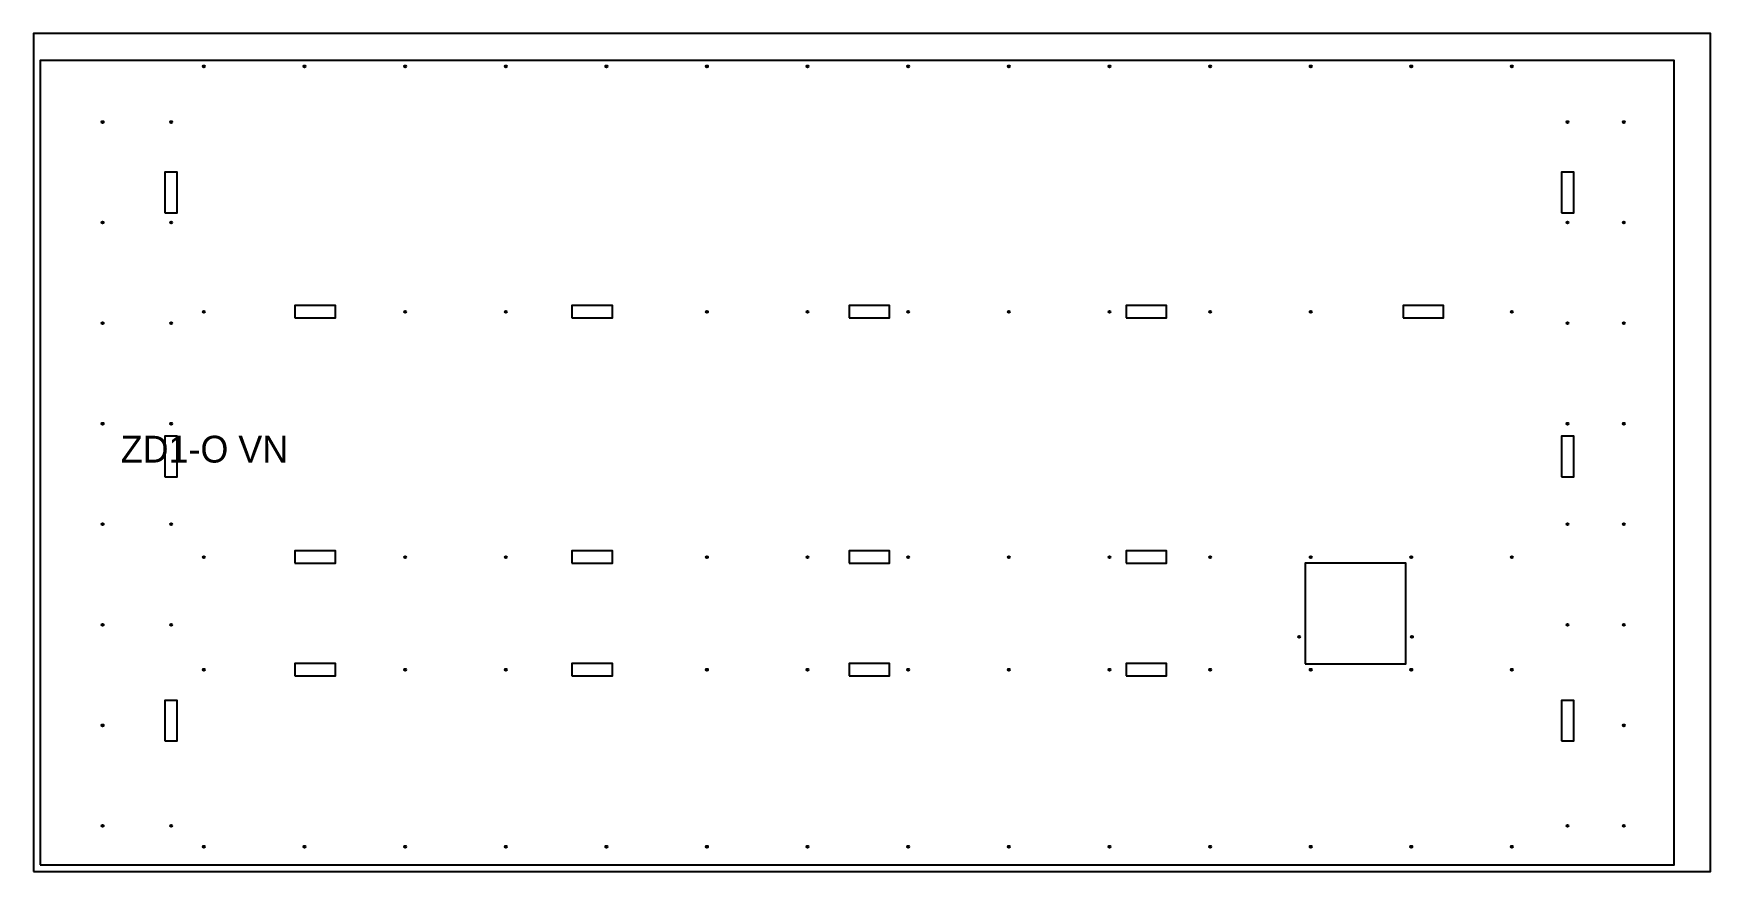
# Model space of a CAD drawing. Header units: millimetres. Extents: x 0 to 2500, y 0 to 1250.
import ezdxf

# ---------------------------------------------------------------- set-up
doc = ezdxf.new("R2010")
doc.units = ezdxf.units.MM
for name, color, linetype in [('CUT_INNER', 5, 'CONTINUOUS'), ('CUT_OUTER', 1, 'CONTINUOUS'), ('ENGRAVE', 2, 'CONTINUOUS'), ('MARK_D3', 6, 'CONTINUOUS'), ('SHEET', 8, 'CONTINUOUS')]:
    doc.layers.add(name, color=color, linetype=linetype)

msp = doc.modelspace()

# ---------------------------------------------------------------- linework, layer by layer
at = {"layer": 'CUT_INNER'}
for points in [[(195.75, 982.75), (214.25, 982.75), (214.25, 1043.25), (195.75, 1043.25)], [(2277.75, 982.75), (2296.25, 982.75), (2296.25, 1043.25), (2277.75, 1043.25)], [(389.75, 825.75), (450.25, 825.75), (450.25, 844.25), (389.75, 844.25)], [(802.75, 825.75), (863.25, 825.75), (863.25, 844.25), (802.75, 844.25)], [(1215.75, 825.75), (1276.25, 825.75), (1276.25, 844.25), (1215.75, 844.25)], [(1628.75, 825.75), (1689.25, 825.75), (1689.25, 844.25), (1628.75, 844.25)], [(2041.75, 825.75), (2102.25, 825.75), (2102.25, 844.25), (2041.75, 844.25)], [(195.75, 588.75), (214.25, 588.75), (214.25, 649.25), (195.75, 649.25)], [(2277.75, 588.75), (2296.25, 588.75), (2296.25, 649.25), (2277.75, 649.25)], [(389.75, 459.75), (450.25, 459.75), (450.25, 478.25), (389.75, 478.25)], [(802.75, 459.75), (863.25, 459.75), (863.25, 478.25), (802.75, 478.25)], [(1215.75, 459.75), (1276.25, 459.75), (1276.25, 478.25), (1215.75, 478.25)], [(1628.75, 459.75), (1689.25, 459.75), (1689.25, 478.25), (1628.75, 478.25)], [(1896, 310), (2046, 310), (2046, 460), (1896, 460)], [(389.75, 291.75), (450.25, 291.75), (450.25, 310.25), (389.75, 310.25)], [(802.75, 291.75), (863.25, 291.75), (863.25, 310.25), (802.75, 310.25)], [(1215.75, 291.75), (1276.25, 291.75), (1276.25, 310.25), (1215.75, 310.25)], [(1628.75, 291.75), (1689.25, 291.75), (1689.25, 310.25), (1628.75, 310.25)], [(195.75, 194.75), (214.25, 194.75), (214.25, 255.25), (195.75, 255.25)], [(2277.75, 194.75), (2296.25, 194.75), (2296.25, 255.25), (2277.75, 255.25)]]:
    msp.add_lwpolyline(points, close=True, dxfattribs=at)
at = {"layer": 'CUT_OUTER'}
msp.add_lwpolyline([(10, 10), (2446, 10), (2446, 1210), (10, 1210)], close=True, dxfattribs=at)
at = {"layer": 'MARK_D3'}
for centre in [(254, 1201), (404, 1201), (554, 1201), (704, 1201), (854, 1201), (1004, 1201), (1154, 1201), (1304, 1201), (1454, 1201), (1604, 1201), (1754, 1201), (1904, 1201), (2054, 1201), (2204, 1201), (103, 1118), (205, 1118), (2287, 1118), (2371, 1118), (103, 968), (205, 968), (2287, 968), (2371, 968), (254, 835), (554, 835), (704, 835), (1004, 835), (1154, 835), (1304, 835), (1454, 835), (1604, 835), (1754, 835), (1904, 835), (2204, 835), (103, 818), (205, 818), (2287, 818), (2371, 818), (103, 668), (205, 668), (2287, 668), (2371, 668), (103, 518), (205, 518), (2287, 518), (2371, 518), (254, 469), (554, 469), (704, 469), (1004, 469), (1154, 469), (1304, 469), (1454, 469), (1604, 469), (1754, 469), (1904, 469), (2054, 469), (2204, 469), (103, 368), (205, 368), (1887, 350), (2055, 350), (2287, 368), (2371, 368), (254, 301), (554, 301), (704, 301), (1004, 301), (1154, 301), (1304, 301), (1454, 301), (1604, 301), (1754, 301), (1904, 301), (2054, 301), (2204, 301), (103, 218), (2371, 218), (103, 68), (205, 68), (2287, 68), (2371, 68), (254, 37), (404, 37), (554, 37), (704, 37), (854, 37), (1004, 37), (1154, 37), (1304, 37), (1454, 37), (1604, 37), (1754, 37), (1904, 37), (2054, 37), (2204, 37)]:
    msp.add_circle(centre, 1.5, dxfattribs=at)
at = {"layer": 'SHEET'}
msp.add_lwpolyline([(0, 0), (2500, 0), (2500, 1250), (0, 1250)], close=True, dxfattribs=at)

# ---------------------------------------------------------------- texts
at = {"layer": 'ENGRAVE'}
msp.add_text('ZD1-O VN', height=40, dxfattribs=at).set_placement((130, 610))

doc.saveas('drawing.dxf')
